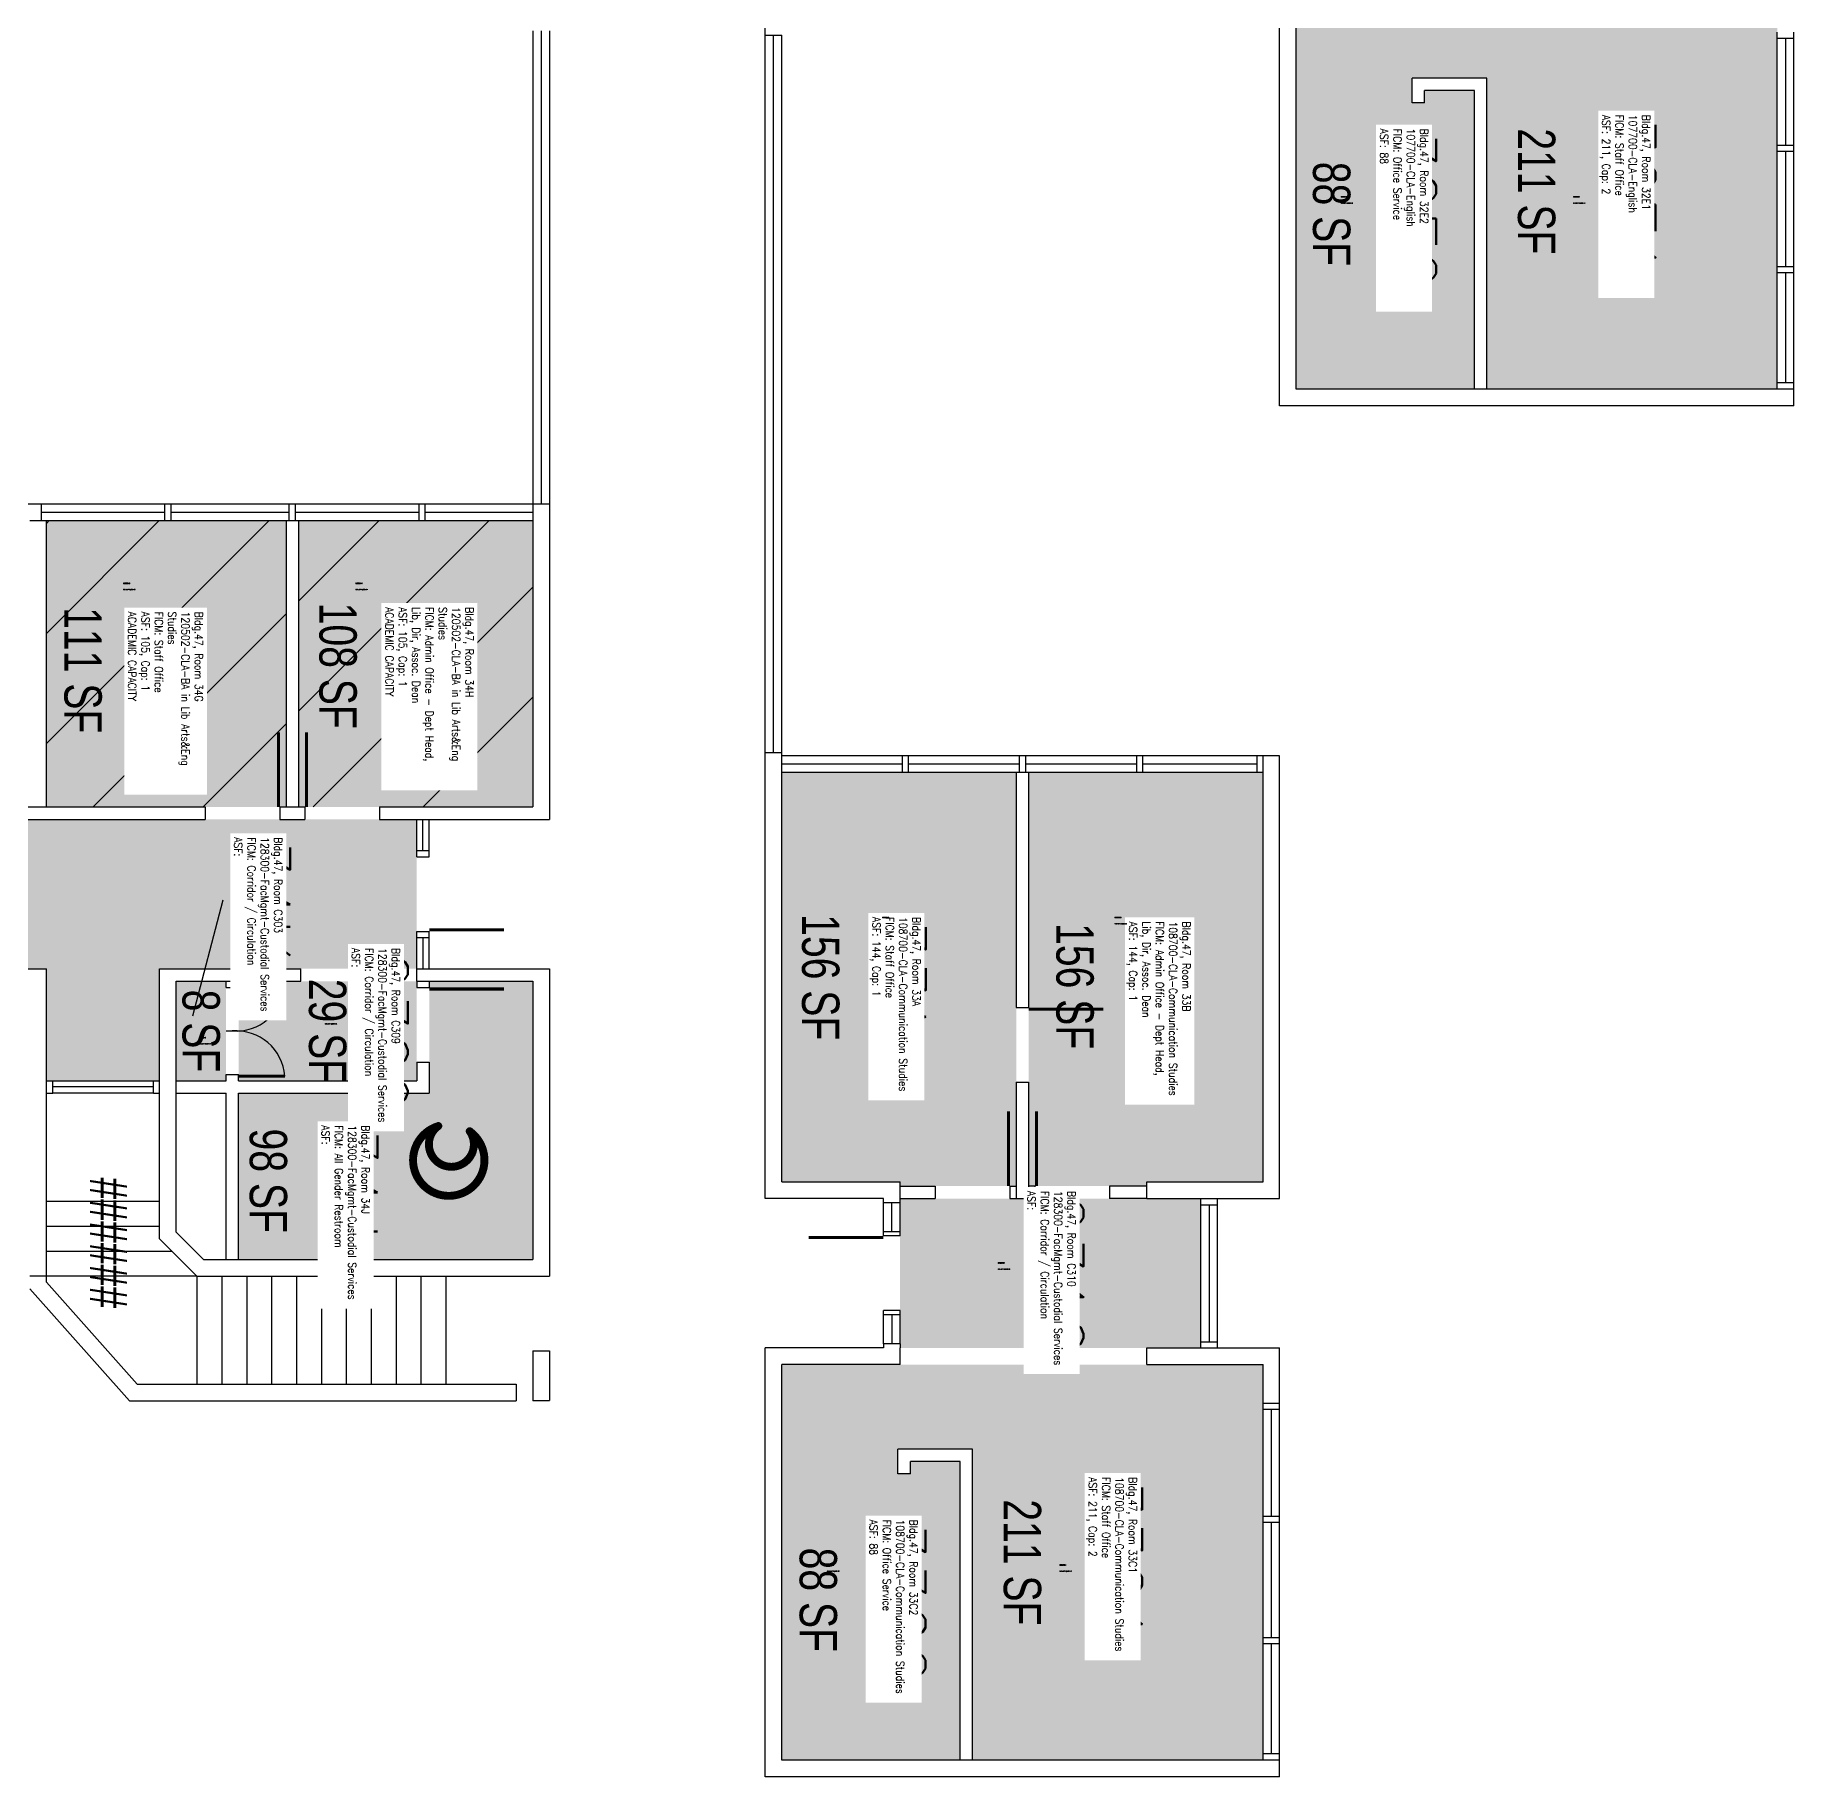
# Model space of a CAD drawing. Header units: inches. Extents: x 0 to 3310, y -908 to 1330.
# Drawn here: x 2396 to 3244, y -908 to -68 of the extents above; entities that cross this region are included whole.
import ezdxf
from ezdxf.enums import TextEntityAlignment as Align

# ---------------------------------------------------------------- set-up
doc = ezdxf.new("R2010")
doc.units = ezdxf.units.IN
doc.header["$LTSCALE"] = 0.25
doc.header["$MEASUREMENT"] = 0
doc.layers.get('0').update_dxf_attribs({"linetype": 'CONTINUOUS'})
for name, color, linetype in [('A-DOOR', 2, 'CONTINUOUS'), ('A-FLOR', 3, 'CONTINUOUS'), ('A-GLAZ', 1, 'CONTINUOUS'), ('A-GLAZ-SILL', 2, 'CONTINUOUS'), ('A-IDEN-CNUM', 7, 'CONTINUOUS'), ('A-IDEN-ICON', 4, 'CONTINUOUS'), ('A-IDEN-RNUM', 7, 'CONTINUOUS'), ('A-IDEN-SNUM', 4, 'CONTINUOUS'), ('A-IDEN-VNUM', 4, 'CONTINUOUS'), ('A-WALL', 5, 'CONTINUOUS'), ('AREA-TEXT', 3, 'CONTINUOUS'), ('Rooms-Capacity', 4, 'CONTINUOUS'), ('Rooms-Category-Color', 7, 'CONTINUOUS'), ('Rooms-College-Color', 7, 'CONTINUOUS'), ('Rooms-Department-Color', 7, 'CONTINUOUS'), ('Rooms-Division-Color', 7, 'CONTINUOUS'), ('Rooms-Information', 7, 'CONTINUOUS')]:
    doc.layers.add(name, color=color, linetype=linetype)
doc.styles.add('AREA', font='arial.ttf', dxfattribs={"width": 0.75, "height": 18})
doc.styles.add('ROOMSNUMBER', font='txt.shx', dxfattribs={"height": 0.03})
doc.styles.add('ROOMVNUMBER', font='simplex.shx', dxfattribs={"width": 0.85})

# ---------------------------------------------------------------- blocks, each defined once
blk = doc.blocks.new('CPBATH')
at = {"color": 0, "linetype": 'ByBlock', "const_width": 0.0127}
for points in [[(0.0571, 0.0168, 0.861492), (-0.0551, 0, 1)], [(0.0571, 0.0168, 0.729002), (-0.0084, -0.0042, 1)], [(-0.0551, 0, 0.726902), (0.0487, -0.0337, 1)], [(-0.0084, -0.0042, 0.609468), (0.0487, -0.0337, 1)]]:
    blk.add_lwpolyline(points, format="xyb", dxfattribs=at)
at = {"color": 0, "linetype": 'ByBlock', "const_width": 0.00637}
for points in [[(0.0544, 0.0152, 1), (0.0599, 0.0184, 1)], [(0.0459, -0.0353, 1), (0.0515, -0.0321, 1)]]:
    blk.add_lwpolyline(points, format="xyb", close=True, dxfattribs=at)

msp = doc.modelspace()

# ---------------------------------------------------------------- hatches: boundary and pattern name
at = {"layer": 'Rooms-Capacity'}
h = msp.add_hatch(dxfattribs=at)
h.set_pattern_fill('ANSI31', color=256, scale=300, style=0)
h.paths.add_polyline_path([(2516.98, -301.91), (2461.48, -301.91), (2458.48, -301.91), (2401.44, -301.91), (2401.44, -439.95), (2407.44, -439.95), (2516.98, -439.95)])
h = msp.add_hatch(dxfattribs=at)
h.set_pattern_fill('ANSI31', color=256, scale=300, style=0)
h.paths.add_polyline_path([(2635.9, -301.91), (2584.01, -301.91), (2581.01, -301.91), (2522.98, -301.91), (2522.98, -439.95), (2635.9, -439.95)])
at = {"layer": 'Rooms-Category-Color', "true_color": 0xfa9ba3}
for points in [[(3235.86, -47.84), (3060.85, -47.84), (3003.85, -47.84), (3003.85, -88.53), (3059.85, -88.53), (3095.85, -88.53), (3095.85, -238.53), (3235.86, -238.53), (3235.86, -235.53), (3235.86, -182.49), (3235.86, -179.65), (3235.86, -123.99), (3235.86, -120.99), (3235.86, -69.45), (3235.86, -66.45)], [(3089.85, -94.53), (3065.85, -94.53), (3065.85, -100.53), (3059.85, -100.53), (3059.85, -88.53), (3003.85, -88.53), (3003.85, -238.53), (3089.85, -238.53)], [(2516.98, -301.91), (2461.48, -301.91), (2458.48, -301.91), (2401.44, -301.91), (2401.44, -439.95), (2407.44, -439.95), (2516.98, -439.95)], [(2635.9, -301.91), (2584.01, -301.91), (2581.01, -301.91), (2522.98, -301.91), (2522.98, -439.95), (2635.9, -439.95)], [(2868.94, -423.41), (2816.91, -423.41), (2813.91, -423.41), (2755.93, -423.41), (2755.93, -620.71), (2812.93, -620.71), (2812.93, -622.75), (2868.94, -622.75), (2868.94, -536.71)], [(2987.94, -423.41), (2984.9, -423.41), (2929.9, -423.41), (2926.9, -423.41), (2874.94, -423.41), (2874.94, -536.71), (2874.94, -622.75), (2931.9, -622.75), (2931.9, -620.71), (2987.94, -620.71)], [(2987.94, -730.41), (2987.94, -727.41), (2987.94, -708.79), (2812.93, -708.79), (2755.93, -708.79), (2755.93, -749.49), (2811.93, -749.49), (2847.93, -749.49), (2847.93, -899.49), (2987.94, -899.49), (2987.94, -896.49), (2987.94, -843.45), (2987.94, -840.61), (2987.94, -784.95), (2987.94, -781.95)], [(2841.93, -755.49), (2817.93, -755.49), (2817.93, -761.49), (2811.93, -761.49), (2811.93, -749.49), (2755.93, -749.49), (2755.93, -899.49), (2841.93, -899.49)]]:
    msp.add_hatch(color=241, dxfattribs=at).paths.add_polyline_path(points)
at = {"layer": 'Rooms-Category-Color', "true_color": 0xadadad}
for points in [[(2579.93, -463.95), (2579.93, -445.95), (2407.44, -445.95), (2283.44, -445.95), (2271.44, -445.95), (2043.44, -445.95), (2031.44, -445.95), (1803.44, -445.95), (1791.44, -445.95), (1738.49, -445.95), (1738.49, -447.95), (1738.49, -461.94), (1738.49, -501.95), (1738.49, -515.94), (1738.49, -517.95), (1791.44, -517.95), (1803.44, -517.95), (2031.44, -517.95), (2043.44, -517.95), (2271.44, -517.95), (2283.44, -517.95), (2401.44, -517.95), (2401.44, -571.95), (2455.94, -571.95), (2455.94, -517.95), (2579.93, -517.95), (2579.93, -499.95)], [(2487.98, -523.95), (2463.98, -523.95), (2463.98, -571.95), (2487.98, -571.95)], [(2579.93, -523.95), (2493.98, -523.95), (2493.98, -571.95), (2579.93, -571.95)], [(2635.9, -523.95), (2585.93, -523.95), (2585.93, -577.95), (2493.98, -577.95), (2493.98, -658.1), (2635.9, -658.1)], [(2957.9, -631.75), (2957.9, -628.75), (2931.9, -628.75), (2874.94, -628.75), (2868.94, -628.75), (2812.93, -628.75), (2812.93, -630.75), (2812.93, -644.75), (2812.93, -646.75), (2812.93, -684.75), (2812.93, -698.75), (2812.93, -700.75), (2957.9, -700.75), (2957.9, -697.75)]]:
    msp.add_hatch(color=253, dxfattribs=at).paths.add_polyline_path(points)
at = {"layer": 'Rooms-College-Color', "true_color": 0xb2d6e9}
for points in [[(3235.86, -47.84), (3060.85, -47.84), (3003.85, -47.84), (3003.85, -88.53), (3059.85, -88.53), (3095.85, -88.53), (3095.85, -238.53), (3235.86, -238.53), (3235.86, -235.53), (3235.86, -182.49), (3235.86, -179.65), (3235.86, -123.99), (3235.86, -120.99), (3235.86, -69.45), (3235.86, -66.45)], [(3089.85, -94.53), (3065.85, -94.53), (3065.85, -100.53), (3059.85, -100.53), (3059.85, -88.53), (3003.85, -88.53), (3003.85, -238.53), (3089.85, -238.53)], [(2516.98, -301.91), (2461.48, -301.91), (2458.48, -301.91), (2401.44, -301.91), (2401.44, -439.95), (2407.44, -439.95), (2516.98, -439.95)], [(2635.9, -301.91), (2584.01, -301.91), (2581.01, -301.91), (2522.98, -301.91), (2522.98, -439.95), (2635.9, -439.95)], [(2868.94, -423.41), (2816.91, -423.41), (2813.91, -423.41), (2755.93, -423.41), (2755.93, -620.71), (2812.93, -620.71), (2812.93, -622.75), (2868.94, -622.75), (2868.94, -536.71)], [(2987.94, -423.41), (2984.9, -423.41), (2929.9, -423.41), (2926.9, -423.41), (2874.94, -423.41), (2874.94, -536.71), (2874.94, -622.75), (2931.9, -622.75), (2931.9, -620.71), (2987.94, -620.71)], [(2987.94, -730.41), (2987.94, -727.41), (2987.94, -708.79), (2812.93, -708.79), (2755.93, -708.79), (2755.93, -749.49), (2811.93, -749.49), (2847.93, -749.49), (2847.93, -899.49), (2987.94, -899.49), (2987.94, -896.49), (2987.94, -843.45), (2987.94, -840.61), (2987.94, -784.95), (2987.94, -781.95)], [(2841.93, -755.49), (2817.93, -755.49), (2817.93, -761.49), (2811.93, -761.49), (2811.93, -749.49), (2755.93, -749.49), (2755.93, -899.49), (2841.93, -899.49)]]:
    msp.add_hatch(color=254, dxfattribs=at).paths.add_polyline_path(points)
at = {"layer": 'Rooms-College-Color', "true_color": 0xadadad}
for points in [[(2579.93, -463.95), (2579.93, -445.95), (2407.44, -445.95), (2283.44, -445.95), (2271.44, -445.95), (2043.44, -445.95), (2031.44, -445.95), (1803.44, -445.95), (1791.44, -445.95), (1738.49, -445.95), (1738.49, -447.95), (1738.49, -461.94), (1738.49, -501.95), (1738.49, -515.94), (1738.49, -517.95), (1791.44, -517.95), (1803.44, -517.95), (2031.44, -517.95), (2043.44, -517.95), (2271.44, -517.95), (2283.44, -517.95), (2401.44, -517.95), (2401.44, -571.95), (2455.94, -571.95), (2455.94, -517.95), (2579.93, -517.95), (2579.93, -499.95)], [(2487.98, -523.95), (2463.98, -523.95), (2463.98, -571.95), (2487.98, -571.95)], [(2579.93, -523.95), (2493.98, -523.95), (2493.98, -571.95), (2579.93, -571.95)], [(2635.9, -523.95), (2585.93, -523.95), (2585.93, -577.95), (2493.98, -577.95), (2493.98, -658.1), (2635.9, -658.1)], [(2957.9, -631.75), (2957.9, -628.75), (2931.9, -628.75), (2874.94, -628.75), (2868.94, -628.75), (2812.93, -628.75), (2812.93, -630.75), (2812.93, -644.75), (2812.93, -646.75), (2812.93, -684.75), (2812.93, -698.75), (2812.93, -700.75), (2957.9, -700.75), (2957.9, -697.75)]]:
    msp.add_hatch(color=253, dxfattribs=at).paths.add_polyline_path(points)
at = {"layer": 'Rooms-Department-Color', "true_color": 0xb2d6e9}
for points in [[(3235.86, -47.84), (3060.85, -47.84), (3003.85, -47.84), (3003.85, -88.53), (3059.85, -88.53), (3095.85, -88.53), (3095.85, -238.53), (3235.86, -238.53), (3235.86, -235.53), (3235.86, -182.49), (3235.86, -179.65), (3235.86, -123.99), (3235.86, -120.99), (3235.86, -69.45), (3235.86, -66.45)], [(3089.85, -94.53), (3065.85, -94.53), (3065.85, -100.53), (3059.85, -100.53), (3059.85, -88.53), (3003.85, -88.53), (3003.85, -238.53), (3089.85, -238.53)], [(2516.98, -301.91), (2461.48, -301.91), (2458.48, -301.91), (2401.44, -301.91), (2401.44, -439.95), (2407.44, -439.95), (2516.98, -439.95)], [(2635.9, -301.91), (2584.01, -301.91), (2581.01, -301.91), (2522.98, -301.91), (2522.98, -439.95), (2635.9, -439.95)], [(2868.94, -423.41), (2816.91, -423.41), (2813.91, -423.41), (2755.93, -423.41), (2755.93, -620.71), (2812.93, -620.71), (2812.93, -622.75), (2868.94, -622.75), (2868.94, -536.71)], [(2987.94, -423.41), (2984.9, -423.41), (2929.9, -423.41), (2926.9, -423.41), (2874.94, -423.41), (2874.94, -536.71), (2874.94, -622.75), (2931.9, -622.75), (2931.9, -620.71), (2987.94, -620.71)], [(2987.94, -730.41), (2987.94, -727.41), (2987.94, -708.79), (2812.93, -708.79), (2755.93, -708.79), (2755.93, -749.49), (2811.93, -749.49), (2847.93, -749.49), (2847.93, -899.49), (2987.94, -899.49), (2987.94, -896.49), (2987.94, -843.45), (2987.94, -840.61), (2987.94, -784.95), (2987.94, -781.95)], [(2841.93, -755.49), (2817.93, -755.49), (2817.93, -761.49), (2811.93, -761.49), (2811.93, -749.49), (2755.93, -749.49), (2755.93, -899.49), (2841.93, -899.49)]]:
    msp.add_hatch(color=254, dxfattribs=at).paths.add_polyline_path(points)
at = {"layer": 'Rooms-Department-Color', "true_color": 0xacacac}
for points in [[(2579.93, -463.95), (2579.93, -445.95), (2407.44, -445.95), (2283.44, -445.95), (2271.44, -445.95), (2043.44, -445.95), (2031.44, -445.95), (1803.44, -445.95), (1791.44, -445.95), (1738.49, -445.95), (1738.49, -447.95), (1738.49, -461.94), (1738.49, -501.95), (1738.49, -515.94), (1738.49, -517.95), (1791.44, -517.95), (1803.44, -517.95), (2031.44, -517.95), (2043.44, -517.95), (2271.44, -517.95), (2283.44, -517.95), (2401.44, -517.95), (2401.44, -571.95), (2455.94, -571.95), (2455.94, -517.95), (2579.93, -517.95), (2579.93, -499.95)], [(2487.98, -523.95), (2463.98, -523.95), (2463.98, -571.95), (2487.98, -571.95)], [(2579.93, -523.95), (2493.98, -523.95), (2493.98, -571.95), (2579.93, -571.95)], [(2635.9, -523.95), (2585.93, -523.95), (2585.93, -577.95), (2493.98, -577.95), (2493.98, -658.1), (2635.9, -658.1)], [(2957.9, -631.75), (2957.9, -628.75), (2931.9, -628.75), (2874.94, -628.75), (2868.94, -628.75), (2812.93, -628.75), (2812.93, -630.75), (2812.93, -644.75), (2812.93, -646.75), (2812.93, -684.75), (2812.93, -698.75), (2812.93, -700.75), (2957.9, -700.75), (2957.9, -697.75)]]:
    msp.add_hatch(color=253, dxfattribs=at).paths.add_polyline_path(points)
at = {"layer": 'Rooms-Division-Color', "true_color": 0xb2d6e9}
for points in [[(3235.86, -47.84), (3060.85, -47.84), (3003.85, -47.84), (3003.85, -88.53), (3059.85, -88.53), (3095.85, -88.53), (3095.85, -238.53), (3235.86, -238.53), (3235.86, -235.53), (3235.86, -182.49), (3235.86, -179.65), (3235.86, -123.99), (3235.86, -120.99), (3235.86, -69.45), (3235.86, -66.45)], [(3089.85, -94.53), (3065.85, -94.53), (3065.85, -100.53), (3059.85, -100.53), (3059.85, -88.53), (3003.85, -88.53), (3003.85, -238.53), (3089.85, -238.53)], [(2516.98, -301.91), (2461.48, -301.91), (2458.48, -301.91), (2401.44, -301.91), (2401.44, -439.95), (2407.44, -439.95), (2516.98, -439.95)], [(2635.9, -301.91), (2584.01, -301.91), (2581.01, -301.91), (2522.98, -301.91), (2522.98, -439.95), (2635.9, -439.95)], [(2868.94, -423.41), (2816.91, -423.41), (2813.91, -423.41), (2755.93, -423.41), (2755.93, -620.71), (2812.93, -620.71), (2812.93, -622.75), (2868.94, -622.75), (2868.94, -536.71)], [(2987.94, -423.41), (2984.9, -423.41), (2929.9, -423.41), (2926.9, -423.41), (2874.94, -423.41), (2874.94, -536.71), (2874.94, -622.75), (2931.9, -622.75), (2931.9, -620.71), (2987.94, -620.71)], [(2987.94, -730.41), (2987.94, -727.41), (2987.94, -708.79), (2812.93, -708.79), (2755.93, -708.79), (2755.93, -749.49), (2811.93, -749.49), (2847.93, -749.49), (2847.93, -899.49), (2987.94, -899.49), (2987.94, -896.49), (2987.94, -843.45), (2987.94, -840.61), (2987.94, -784.95), (2987.94, -781.95)], [(2841.93, -755.49), (2817.93, -755.49), (2817.93, -761.49), (2811.93, -761.49), (2811.93, -749.49), (2755.93, -749.49), (2755.93, -899.49), (2841.93, -899.49)]]:
    msp.add_hatch(color=254, dxfattribs=at).paths.add_polyline_path(points)
at = {"layer": 'Rooms-Division-Color', "true_color": 0xadadad}
for points in [[(2579.93, -463.95), (2579.93, -445.95), (2407.44, -445.95), (2283.44, -445.95), (2271.44, -445.95), (2043.44, -445.95), (2031.44, -445.95), (1803.44, -445.95), (1791.44, -445.95), (1738.49, -445.95), (1738.49, -447.95), (1738.49, -461.94), (1738.49, -501.95), (1738.49, -515.94), (1738.49, -517.95), (1791.44, -517.95), (1803.44, -517.95), (2031.44, -517.95), (2043.44, -517.95), (2271.44, -517.95), (2283.44, -517.95), (2401.44, -517.95), (2401.44, -571.95), (2455.94, -571.95), (2455.94, -517.95), (2579.93, -517.95), (2579.93, -499.95)], [(2487.98, -523.95), (2463.98, -523.95), (2463.98, -571.95), (2487.98, -571.95)], [(2579.93, -523.95), (2493.98, -523.95), (2493.98, -571.95), (2579.93, -571.95)], [(2635.9, -523.95), (2585.93, -523.95), (2585.93, -577.95), (2493.98, -577.95), (2493.98, -658.1), (2635.9, -658.1)], [(2957.9, -631.75), (2957.9, -628.75), (2931.9, -628.75), (2874.94, -628.75), (2868.94, -628.75), (2812.93, -628.75), (2812.93, -630.75), (2812.93, -644.75), (2812.93, -646.75), (2812.93, -684.75), (2812.93, -698.75), (2812.93, -700.75), (2957.9, -700.75), (2957.9, -697.75)]]:
    msp.add_hatch(color=253, dxfattribs=at).paths.add_polyline_path(points)

# ---------------------------------------------------------------- linework, layer by layer
at = {"layer": 'A-DOOR', "elevation": 0}
for points in [[(2513.23, -439.95, 1.5, 1.5, 0), (2513.23, -403.95, 0, 0, 0), (2513.98, -403.95, 0, 0, 0.414214), (2477.98, -439.95, 0, 0, 0.414214)], [(2526.73, -439.95, 1.5, 1.5, 0), (2526.73, -403.95, 0, 0, 0), (2525.98, -403.95, 0, 0, -0.414214), (2561.98, -439.95, 0, 0, -0.414214)], [(2585.93, -499.2, 1.5, 1.5, 0), (2621.93, -499.2, 0, 0, 0), (2621.93, -499.95, 0, 0, 0.414214), (2585.93, -463.95, 0, 0, 0.414214)], [(2585.93, -527.7, 1.5, 1.5, 0), (2621.93, -527.7, 0, 0, 0), (2621.93, -526.95, 0, 0, -0.414214), (2585.93, -562.95, 0, 0, -0.414214)]]:
    msp.add_lwpolyline(points, format="xyseb", dxfattribs=at)
at = {"layer": 'A-DOOR', "const_width": 1.45, "elevation": 0}
for points in [[(2493.98, -526.17), (2516.39, -526.17)], [(2493.98, -569.73), (2516.39, -569.73)]]:
    msp.add_lwpolyline(points, dxfattribs=at)
at = {"layer": 'A-DOOR'}
for points in [[(2874.98, -537.46, 1.5, 1.5, 0), (2910.98, -537.46, 0, 0, 0), (2910.98, -536.71, 0, 0, -0.414214), (2874.98, -572.71, 0, 0, -0.414214)], [(2865.19, -622.75, 1.5, 1.5, 0), (2865.19, -586.75, 0, 0, 0), (2865.94, -586.75, 0, 0, 0.414214), (2829.94, -622.75, 0, 0, 0.414214)], [(2878.69, -622.75, 1.5, 1.5, 0), (2878.69, -586.75, 0, 0, 0), (2877.94, -586.75, 0, 0, -0.414214), (2913.94, -622.75, 0, 0, -0.414214)], [(2804.89, -647.5, 1.5, 1.5, 0), (2768.89, -647.5, 0, 0, 0), (2768.89, -646.75, 0, 0, 0.414214), (2804.89, -682.75, 0, 0, 0.414214)]]:
    msp.add_lwpolyline(points, format="xyseb", dxfattribs=at)
for centre, start, end in [((2492.79, -524.35, 0), 265.60129, 355.60129), ((2492.79, -571.54, 0), 4.39871, 94.39871)]:
    msp.add_arc(centre, 23.66, start, end, dxfattribs=at)
at = {"layer": 'A-FLOR'}
for p, q in [((2401.44, -630.05, 0), (2455.94, -630.05, 0)), ((2401.44, -642.05, 0), (2455.94, -642.05, 0)), ((2401.44, -654.05, 0), (2461.85, -654.05, 0)), ((2401.44, -666.05, 0), (2473.85, -666.05, 0)), ((2473.94, -666.14, 0), (2473.94, -718.29)), ((2485.94, -666.14, 0), (2485.94, -718.29)), ((2497.94, -666.14, 0), (2497.94, -718.29)), ((2509.94, -666.14, 0), (2509.94, -718.29)), ((2521.94, -666.14, 0), (2521.94, -718.17)), ((2533.94, -666.14, 0), (2533.94, -718.17)), ((2545.94, -666.14, 0), (2545.94, -718.17)), ((2557.94, -666.14, 0), (2557.94, -718.17)), ((2569.94, -666.14, 0), (2569.94, -718.17)), ((2581.94, -666.14, 0), (2581.94, -718.17)), ((2593.94, -666.14, 0), (2593.94, -718.17))]:
    msp.add_line(p, q, dxfattribs=at)
at = {"layer": 'A-GLAZ'}
for p, q in [((2639.92, -65.84), (2639.92, -293.68, 0)), ((2751.93, -413.87), (2751.93, -67.88)), ((3239.85, -69.45), (3239.85, -120.99)), ((3239.85, -123.99), (3239.85, -179.49)), ((3239.85, -182.49), (3239.85, -235.53)), ((2398.95, -297.89, 0), (2458.48, -297.89, 0)), ((2461.48, -297.89, 0), (2518.48, -297.89, 0)), ((2521.48, -297.89, 0), (2581.01, -297.89, 0)), ((2584.01, -297.89, 0), (2635.9, -297.89, 0)), ((2813.91, -419.39), (2755.93, -419.39)), ((2870.4, -419.39), (2816.91, -419.39)), ((2926.9, -419.39), (2873.4, -419.39)), ((2984.9, -419.39), (2929.9, -419.39)), ((2582.93, -460.95, 0), (2582.93, -445.95, 0)), ((2582.93, -502.95, 0), (2582.93, -517.95, 0)), ((2452.94, -574.95), (2404.44, -574.95, 0)), ((2808.91, -644.75), (2808.91, -630.75)), ((2961.92, -631.75), (2961.92, -697.75)), ((2808.91, -684.75), (2808.91, -698.75)), ((2991.93, -730.41), (2991.93, -781.95)), ((2991.93, -784.95), (2991.93, -840.45)), ((2991.93, -843.45), (2991.93, -896.49))]:
    msp.add_line(p, q, dxfattribs=at)
at = {"layer": 'A-GLAZ-SILL'}
for p, q in [((2635.9, -65.84), (2635.9, -293.68, 0)), ((2643.94, -65.84), (2643.94, -293.68, 0)), ((2747.94, -413.87), (2747.94, -67.88)), ((2755.93, -413.87), (2755.93, -67.88)), ((3235.86, -120.99), (3235.86, -69.45)), ((3243.85, -120.99), (3243.85, -69.45)), ((3235.86, -179.49), (3235.86, -123.99)), ((3243.85, -179.49), (3243.85, -123.99)), ((3235.86, -235.53), (3235.86, -182.49)), ((3243.85, -235.53), (3243.85, -182.49)), ((2338.94, -293.87, 0), (2395.95, -293.87, 0)), ((2398.95, -293.87, 0), (2458.44, -293.87, 0)), ((2461.48, -293.87, 0), (2518.48, -293.87, 0)), ((2521.48, -293.87, 0), (2580.98, -293.87, 0)), ((2584.01, -293.87, 0), (2635.9, -293.87, 0)), ((2401.44, -301.91, 0), (2458.48, -301.91, 0)), ((2461.48, -301.91, 0), (2516.98, -301.91, 0)), ((2522.98, -301.91, 0), (2581.01, -301.91, 0)), ((2584.01, -301.91, 0), (2635.9, -301.91, 0)), ((2813.91, -415.37), (2755.93, -415.37)), ((2870.4, -415.37), (2816.91, -415.37)), ((2926.9, -415.37), (2873.4, -415.37)), ((2984.9, -415.37), (2929.9, -415.37)), ((2813.91, -423.41), (2755.93, -423.41)), ((2868.9, -423.41), (2816.91, -423.41)), ((2926.9, -423.41), (2874.9, -423.41)), ((2984.9, -423.41), (2929.9, -423.41)), ((2579.93, -460.95, 0), (2579.93, -445.95, 0)), ((2585.93, -460.95, 0), (2585.93, -445.95, 0)), ((2579.93, -517.95, 0), (2579.93, -502.95, 0)), ((2585.93, -517.95, 0), (2585.93, -502.95, 0)), ((2404.44, -571.95, 0), (2452.94, -571.95)), ((2452.94, -577.95), (2404.44, -577.95, 0)), ((2804.89, -644.75), (2804.89, -630.75)), ((2812.93, -644.75), (2812.93, -630.75)), ((2957.9, -697.75), (2957.9, -631.75)), ((2965.94, -697.75), (2965.94, -631.75)), ((2804.89, -698.75), (2804.89, -684.75)), ((2812.93, -698.75), (2812.93, -684.75)), ((2987.94, -781.95), (2987.94, -730.41)), ((2995.93, -781.95), (2995.93, -730.41)), ((2987.94, -840.45), (2987.94, -784.95)), ((2995.93, -840.45), (2995.93, -784.95)), ((2987.94, -896.49), (2987.94, -843.45)), ((2995.93, -896.49), (2995.93, -843.45))]:
    msp.add_line(p, q, dxfattribs=at)
at = {"layer": 'A-IDEN-VNUM'}
msp.add_line((2486.49, -484.97), (2471.83, -540.81), dxfattribs=at)
at = {"layer": 'A-WALL'}
for p, q in [((2747.94, -67.88), (2747.94, -39.8)), ((2995.86, -246.57), (2995.86, -39.8)), ((3003.85, -238.53), (3003.85, -47.84)), ((3235.86, -69.45), (3235.86, -66.45)), ((3243.85, -69.45), (3243.85, -66.45)), ((2747.94, -67.88), (2755.93, -67.88)), ((3243.85, -69.45), (3235.86, -69.45)), ((3059.85, -100.53), (3059.85, -88.53)), ((3095.85, -88.53), (3059.85, -88.53)), ((3095.85, -238.53), (3095.85, -88.53)), ((3065.85, -100.53), (3059.85, -100.53)), ((3089.85, -94.53), (3065.85, -94.53)), ((3065.85, -100.53), (3065.85, -94.53)), ((3089.85, -238.53), (3089.85, -94.53)), ((3243.85, -120.99), (3235.86, -120.99)), ((3235.86, -123.99), (3235.86, -120.99)), ((3243.85, -123.99), (3235.86, -123.99)), ((3243.85, -123.99), (3243.85, -120.99)), ((3243.85, -179.49), (3235.86, -179.49)), ((3235.86, -182.49), (3235.86, -179.65)), ((3243.85, -182.49), (3235.86, -182.49)), ((3243.85, -182.49), (3243.85, -179.49)), ((3243.85, -235.53), (3235.86, -235.53)), ((3235.86, -238.53), (3235.86, -235.53)), ((3243.85, -238.53), (3243.85, -235.53)), ((3243.85, -238.53), (3003.85, -238.53)), ((3243.85, -246.57), (3243.85, -238.53)), ((3243.85, -246.57), (2995.86, -246.57)), ((3235.86, -246.57), (3235.86, -246.42)), ((2395.95, -293.87, 0), (2398.95, -293.87, 0)), ((2398.95, -301.91, 0), (2398.95, -293.84, 0)), ((2458.48, -301.91, 0), (2458.48, -293.84, 0)), ((2458.48, -293.87, 0), (2461.48, -293.87, 0)), ((2461.48, -301.91, 0), (2461.48, -293.84, 0)), ((2518.48, -301.91, 0), (2518.48, -293.84, 0)), ((2518.48, -293.87, 0), (2521.48, -293.87, 0)), ((2521.48, -301.91, 0), (2521.48, -293.84, 0)), ((2581.01, -301.91, 0), (2581.01, -293.84, 0)), ((2581.01, -293.87, 0), (2584.01, -293.87, 0)), ((2584.01, -301.91, 0), (2584.01, -293.84, 0)), ((2635.9, -293.87), (2635.9, -439.95)), ((2635.9, -293.87), (2643.94, -293.87)), ((2643.94, -293.87), (2643.94, -445.95)), ((2393.45, -301.91, 0), (2401.44, -301.91, 0)), ((2401.44, -439.95, 0), (2401.44, -301.91, 0)), ((2458.48, -301.91, 0), (2461.48, -301.91, 0)), ((2516.98, -301.91, 0), (2522.98, -301.91, 0)), ((2516.98, -301.91, 0), (2516.98, -439.95, 0)), ((2522.98, -301.91, 0), (2522.98, -439.95, 0)), ((2581.01, -301.91, 0), (2584.01, -301.91, 0)), ((2747.94, -628.75), (2747.94, -413.87)), ((2755.93, -413.87), (2747.94, -413.87)), ((2755.93, -620.71), (2755.93, -413.87)), ((2816.91, -415.37), (2813.91, -415.37)), ((2813.91, -415.37), (2813.91, -423.41)), ((2816.91, -415.37), (2816.91, -423.41)), ((2873.44, -415.37), (2870.44, -415.37)), ((2870.44, -415.37), (2870.44, -423.41)), ((2873.44, -415.37), (2873.44, -423.41)), ((2929.9, -415.37), (2926.9, -415.37)), ((2926.9, -415.37), (2926.9, -423.41)), ((2929.9, -415.37), (2929.9, -423.41)), ((2987.9, -415.37), (2984.9, -415.37)), ((2984.9, -415.37), (2984.9, -423.41)), ((2987.94, -620.71), (2987.94, -415.37)), ((2995.94, -415.37), (2987.94, -415.37)), ((2995.94, -628.75), (2995.94, -415.37)), ((2816.91, -423.41), (2813.91, -423.41)), ((2868.94, -423.41), (2868.94, -536.71)), ((2874.94, -423.41), (2868.94, -423.41)), ((2874.94, -423.41), (2874.94, -536.71)), ((2929.9, -423.41), (2926.9, -423.41)), ((2987.9, -423.41), (2984.9, -423.41)), ((2319.44, -439.95, 0), (2407.44, -439.95, 0)), ((2407.44, -439.95, 0), (2477.98, -439.95, 0)), ((2477.98, -439.95, 0), (2477.98, -445.95, 0)), ((2513.98, -439.95, 0), (2513.98, -445.95, 0)), ((2513.98, -439.95, 0), (2525.98, -439.95, 0)), ((2525.98, -439.95, 0), (2525.98, -445.95, 0)), ((2561.98, -439.95, 0), (2561.98, -445.95, 0)), ((2561.98, -439.95, 0), (2635.9, -439.95, 0)), ((2319.44, -445.95, 0), (2407.44, -445.95, 0)), ((2407.44, -445.95, 0), (2477.98, -445.95, 0)), ((2513.98, -445.95, 0), (2525.98, -445.95, 0)), ((2561.98, -445.95, 0), (2643.94, -445.95, 0)), ((2579.93, -460.95, 0), (2585.93, -460.95, 0)), ((2579.93, -463.95, 0), (2579.93, -460.95, 0)), ((2579.93, -463.95, 0), (2585.93, -463.95, 0)), ((2585.93, -463.95, 0), (2585.93, -460.95, 0)), ((2579.93, -502.95, 0), (2579.93, -499.95, 0)), ((2579.93, -499.95, 0), (2585.93, -499.95, 0)), ((2585.93, -502.95, 0), (2585.93, -499.95, 0)), ((2579.93, -502.95, 0), (2585.93, -502.95, 0)), ((2319.44, -517.95, 0), (2401.44, -517.95, 0)), ((2401.44, -669.1, 0), (2401.44, -517.95, 0)), ((2455.94, -648.14), (2455.94, -517.95, 0)), ((2455.94, -517.95, 0), (2523.98, -517.95, 0)), ((2463.98, -644.98), (2463.98, -523.95, 0)), ((2463.98, -523.95, 0), (2523.98, -523.95, 0)), ((2487.98, -526.95, 0), (2487.98, -523.95, 0)), ((2493.98, -526.95, 0), (2493.98, -523.95, 0)), ((2523.98, -523.95, 0), (2523.98, -517.95, 0)), ((2579.93, -523.95, 0), (2579.93, -517.95, 0)), ((2579.93, -517.95, 0), (2643.94, -517.95, 0)), ((2579.93, -523.95, 0), (2579.93, -526.95, 0)), ((2579.93, -523.95, 0), (2635.9, -523.95, 0)), ((2585.93, -523.95, 0), (2585.93, -526.95, 0)), ((2635.9, -523.95), (2635.9, -658.1)), ((2643.94, -517.95), (2643.94, -666.14)), ((2487.98, -526.95, 0), (2493.98, -526.95, 0)), ((2579.93, -526.95, 0), (2585.93, -526.95, 0)), ((2868.9, -536.71), (2874.94, -536.71)), ((2487.98, -547.95, 0), (2493.98, -547.95, 0)), ((2579.93, -562.95, 0), (2585.93, -562.95, 0)), ((2579.93, -562.95, 0), (2579.93, -571.95, 0)), ((2585.93, -562.95, 0), (2585.93, -577.95, 0)), ((2401.44, -571.95, 0), (2404.44, -571.95, 0)), ((2404.44, -577.95, 0), (2404.44, -571.95, 0)), ((2452.94, -571.95, 0), (2455.94, -571.95, 0)), ((2452.94, -577.95), (2452.94, -571.95)), ((2463.98, -571.95, 0), (2487.98, -571.95, 0)), ((2487.98, -568.95, 0), (2493.98, -568.95, 0)), ((2487.98, -571.95, 0), (2487.98, -568.95, 0)), ((2493.98, -571.95, 0), (2493.98, -568.95, 0)), ((2493.98, -571.95, 0), (2579.93, -571.95, 0)), ((2868.9, -572.71), (2874.94, -572.71)), ((2868.94, -572.71), (2868.94, -628.75)), ((2874.94, -572.71), (2874.94, -628.75)), ((2401.44, -577.95, 0), (2404.44, -577.95, 0)), ((2452.94, -577.95, 0), (2455.94, -577.95, 0)), ((2463.98, -577.95, 0), (2487.98, -577.95, 0)), ((2487.98, -658.1, 0), (2487.98, -577.95, 0)), ((2493.98, -658.1, 0), (2493.98, -577.95, 0)), ((2493.98, -577.95, 0), (2585.93, -577.95, 0)), ((2755.93, -620.71), (2812.93, -620.71)), ((2812.93, -630.75), (2812.93, -620.71)), ((2812.93, -622.75), (2829.94, -622.75)), ((2829.94, -622.75), (2829.94, -628.75)), ((2865.94, -622.75), (2865.94, -628.75)), ((2865.94, -622.75), (2868.94, -622.75)), ((2877.94, -622.75), (2874.94, -622.75)), ((2877.94, -622.75), (2877.94, -628.75)), ((2931.9, -622.75), (2913.94, -622.75)), ((2913.94, -622.75), (2913.94, -628.75)), ((2931.9, -620.71), (2987.94, -620.71)), ((2931.9, -628.75), (2931.9, -620.71)), ((2804.89, -628.75), (2747.94, -628.75)), ((2804.89, -630.75), (2804.89, -628.75)), ((2812.93, -630.75), (2804.89, -630.75)), ((2812.93, -628.75), (2829.94, -628.75)), ((2865.94, -628.75), (2868.94, -628.75)), ((2868.94, -628.75), (2874.94, -628.75)), ((2877.94, -628.75), (2874.94, -628.75)), ((2931.9, -628.75), (2913.94, -628.75)), ((2931.9, -628.75), (2995.94, -628.75)), ((2957.9, -631.75), (2957.9, -628.75)), ((2957.9, -631.75), (2965.94, -631.75)), ((2965.94, -631.75), (2965.94, -628.75)), ((2473.94, -666.14, 0), (2455.94, -648.14)), ((2477.1, -658.1), (2463.98, -644.98)), ((2804.89, -646.75), (2804.89, -644.75)), ((2812.93, -644.75), (2804.89, -644.75)), ((2812.93, -646.75), (2804.89, -646.75)), ((2812.93, -646.75), (2812.93, -644.75)), ((2477.1, -658.1), (2635.9, -658.1)), ((2393.45, -666.06, 0), (2401.44, -666.06, 0)), ((2401.44, -666.06, 0), (2401.44, -666.03, 0)), ((2445.05, -718.17, 0), (2401.44, -669.1, 0)), ((2473.94, -666.14), (2643.94, -666.14)), ((2441.44, -726.21, 0), (2393.45, -672.21, 0)), ((2804.89, -684.75), (2804.89, -682.75)), ((2812.93, -682.75), (2804.89, -682.75)), ((2812.93, -684.75), (2804.89, -684.75)), ((2812.93, -684.75), (2812.93, -682.75)), ((2635.9, -702.14), (2635.9, -726.21)), ((2635.9, -702.14), (2643.94, -702.14)), ((2643.94, -702.14), (2643.94, -726.14)), ((2804.89, -700.75), (2747.94, -700.75)), ((2747.94, -907.53), (2747.94, -700.75)), ((2812.93, -698.75), (2804.89, -698.75)), ((2804.89, -698.75), (2804.89, -700.75)), ((2812.93, -698.75), (2812.93, -700.75)), ((2812.93, -708.79), (2812.93, -700.75)), ((2931.94, -700.75), (2995.93, -700.75)), ((2931.94, -708.79), (2931.94, -700.75)), ((2957.9, -697.75), (2965.94, -697.75)), ((2957.9, -700.75), (2957.9, -697.75)), ((2965.94, -700.75), (2965.94, -697.75)), ((2995.93, -727.41), (2995.93, -700.75)), ((2812.93, -708.79), (2755.93, -708.79)), ((2755.93, -899.49), (2755.93, -708.79)), ((2931.94, -708.79), (2987.94, -708.79)), ((2987.94, -727.41), (2987.94, -708.79)), ((2445.05, -718.17, 0), (2627.86, -718.17, 0)), ((2627.86, -718.17), (2627.86, -726.21)), ((2441.44, -726.21, 0), (2627.86, -726.21, 0)), ((2635.9, -726.14), (2643.94, -726.14)), ((2987.94, -727.41), (2995.93, -727.41)), ((2987.94, -730.41), (2987.94, -727.41)), ((2995.93, -730.41), (2995.93, -727.41)), ((2995.93, -730.41), (2987.94, -730.41)), ((2811.93, -761.49), (2811.93, -749.49)), ((2847.93, -749.49), (2811.93, -749.49)), ((2847.93, -899.49), (2847.93, -749.49)), ((2817.93, -761.49), (2811.93, -761.49)), ((2841.93, -755.49), (2817.93, -755.49)), ((2817.93, -761.49), (2817.93, -755.49)), ((2841.93, -899.49), (2841.93, -755.49)), ((2995.93, -781.95), (2987.94, -781.95)), ((2987.94, -784.95), (2987.94, -781.95)), ((2995.93, -784.95), (2987.94, -784.95)), ((2995.93, -784.95), (2995.93, -781.95)), ((2995.93, -840.45), (2987.94, -840.45)), ((2987.94, -843.45), (2987.94, -840.61)), ((2995.93, -843.45), (2987.94, -843.45)), ((2995.93, -843.45), (2995.93, -840.45)), ((2995.93, -896.49), (2987.94, -896.49)), ((2987.94, -899.49), (2987.94, -896.49)), ((2995.93, -899.49), (2995.93, -896.49)), ((2995.93, -899.49), (2755.93, -899.49)), ((2995.93, -907.53), (2995.93, -899.49)), ((2995.93, -907.53), (2747.94, -907.53)), ((2987.94, -907.53), (2987.94, -907.37))]:
    msp.add_line(p, q, dxfattribs=at)

# ---------------------------------------------------------------- block references
at = {"layer": 'A-IDEN-ICON', "xscale": 300, "yscale": 300, "zscale": 300, "rotation": 90}
msp.add_blockref('CPBATH', (2595.35, -610.92), dxfattribs=at)

# ---------------------------------------------------------------- texts
at = {"layer": 'A-IDEN-CNUM', "style": 'ROOMSNUMBER'}
for s, p in [('CAD #047-0_0032-2E', (3025.54, -149.04)), ('CAD #047-0_0032-1E', (3137.55, -149.04)), ('CAD #047-0_0034-0G', (2438.51, -335.34)), ('CAD #047-0_0034-0H', (2550.52, -335.34)), ('CAD #047-0_0033-0A', (2804.48, -496.42)), ('CAD #047-0_0033-0B', (2916.49, -496.42)), ('CAD #047-0_C309-00', (2535.64, -544.73)), ('CAD #047-0_0034-0K', (2475.04, -554.34)), ('CAD #047-0_0034-0J', (2543.2, -625.12)), ('CAD #047-0_C310-00', (2860.19, -662.98)), ('CAD #047-0_0033-2C', (2777.89, -808.6)), ('CAD #047-0_0033-1C', (2889.9, -808.6))]:
    msp.add_text(s, height=0.36, dxfattribs=at).set_placement(p)
at = {"layer": 'A-IDEN-RNUM', "style": 'ROOMSNUMBER'}
for s, p in [('0032-E2', (3025.54, -146.04)), ('0032-E1', (3137.55, -146.04)), ('0034-G0', (2438.51, -332.34)), ('0034-H0', (2550.52, -332.34)), ('0033-A0', (2804.48, -493.42)), ('0033-B0', (2916.49, -493.42)), ('C309-00', (2535.64, -541.73)), ('0034-K0', (2475.04, -551.34)), ('0034-J0', (2543.2, -622.12)), ('C310-00', (2860.19, -659.98)), ('0033-C2', (2777.89, -805.6)), ('0033-C1', (2889.9, -805.6))]:
    msp.add_text(s, height=0.36, dxfattribs=at).set_placement(p)
at = {"layer": 'A-IDEN-SNUM', "style": 'ROOMSNUMBER'}
for s, p in [('04700032E2', (3025.54, -146.04)), ('04700032E1', (3137.55, -146.04)), ('04700034G0', (2438.51, -332.34)), ('04700034H0', (2550.52, -332.34)), ('04700033A0', (2804.48, -493.42)), ('04700033B0', (2916.49, -493.42)), ('0470C30900', (2535.64, -541.73)), ('04700034K0', (2475.04, -551.34)), ('04700034J0', (2543.2, -622.12)), ('0470C31000', (2860.19, -659.98)), ('04700033C2', (2777.89, -805.6)), ('04700033C1', (2889.9, -805.6))]:
    msp.add_text(s, height=0.36, dxfattribs=at).set_placement(p)
at = {"layer": 'A-IDEN-VNUM', "style": 'ROOMVNUMBER', "width": 0.85}
for s, p in [('32E1', (3150.17, -106.23)), ('32E2', (3044.4, -112.9)), ('34H', (2564.83, -343.6)), ('34G', (2440.79, -345.77)), ('34K', (2491.93, -454.52)), ('33A', (2798.33, -493.01)), ('33B', (2922.03, -495.16)), ('C309', (2548.64, -507.97)), ('34J', (2534.06, -593.43)), ('C310', (2874.39, -625.06)), ('33C1', (2902.61, -763.06)), ('33C2', (2798.27, -783.48))]:
    msp.add_text(s, height=27, rotation=270, dxfattribs=at).set_placement(p)
at = {"layer": 'AREA-TEXT', "style": 'AREA', "width": 0.75}
for s, p in [('211 SF', (3119.85, -143.18)), ('88 SF', (3021.02, -154.07)), ('111 SF', (2419.03, -374.05)), ('108 SF', (2541.98, -371.87)), ('156 SF', (2774.67, -522.04)), ('156 SF', (2897.29, -526.34)), ('29 SF', (2536.95, -547.95)), ('8 SF', (2475.98, -547.95)), ('98 SF', (2508.39, -620.15)), ('######', (2431.38, -650.08)), ('72 SF', (2885.41, -664.75)), ('211 SF', (2871.93, -804.14)), ('88 SF', (2773.53, -822.18))]:
    msp.add_text(s, height=18, rotation=270, dxfattribs=at).set_placement(p, align=Align.MIDDLE_CENTER)

# ---------------------------------------------------------------- next in the draw order: texts
at = {"layer": 'Rooms-Information', "width": 86.4, "attachment_point": 7, "rotation": 270, "style": 'ROOMVNUMBER', "bg_fill": 3, "box_fill_scale": 1.5, "bg_fill_color": 256, "bg_fill_true_color": 13158600, "bg_fill_transparency": 0}
for s, insert, char_height in [('Bldg.47, Room 32E1^M^J107700-CLA-English^M^JFICM: Staff Office^M^JASF: 211, Cap: 2', (3150.17, -106.23), 3.8571), ('Bldg.47, Room 32E2^M^J107700-CLA-English^M^JFICM: Office Service^M^JASF: 88', (3044.4, -112.9), 3.8571), ('Bldg.47, Room 34G^M^J120502-CLA-BA in Lib Arts&Eng Studies^M^JFICM: Staff Office^M^JASF: 105, Cap: 1^M^JACADEMIC CAPACITY', (2440.79, -345.77), 3.85714), ('Bldg.47, Room 34H^M^J120502-CLA-BA in Lib Arts&Eng Studies^M^JFICM: Admin Office - Dept Head, Lib, Dir, Assoc. Dean^M^JASF: 105, Cap: 1^M^JACADEMIC CAPACITY', (2564.83, -343.6), 3.85714), ('Bldg.47, Room 34K^M^J128101-FacMgmt-Electric Shop^M^JFICM: Electrical^M^JASF: ', (2491.93, -454.52), 3.8571), ('Bldg.47, Room 33A^M^J108700-CLA-Communication Studies^M^JFICM: Staff Office^M^JASF: 144, Cap: 1', (2798.33, -493.01), 3.8571), ('Bldg.47, Room 33B^M^J108700-CLA-Communication Studies^M^JFICM: Admin Office - Dept Head, Lib, Dir, Assoc. Dean^M^JASF: 144, Cap: 1', (2922.03, -495.16), 3.85714), ('Bldg.47, Room C309^M^J128300-FacMgmt-Custodial Services^M^JFICM: Corridor / Circulation^M^JASF: ', (2548.64, -507.97), 3.8571), ('Bldg.47, Room C310^M^J128300-FacMgmt-Custodial Services^M^JFICM: Corridor / Circulation^M^JASF: ', (2874.39, -625.06), 3.8571), ('Bldg.47, Room 33C1^M^J108700-CLA-Communication Studies^M^JFICM: Staff Office^M^JASF: 211, Cap: 2', (2902.61, -763.06), 3.8571), ('Bldg.47, Room 33C2^M^J108700-CLA-Communication Studies^M^JFICM: Office Service^M^JASF: 88', (2798.27, -783.48), 3.8571)]:
    msp.add_mtext(s, dxfattribs=dict(at, insert=insert, char_height=char_height))

# ---------------------------------------------------------------- next in the draw order: texts
at = {"layer": 'Rooms-Information', "char_height": 3.8571, "width": 86.4, "attachment_point": 7, "rotation": 270, "style": 'ROOMVNUMBER', "bg_fill": 3, "box_fill_scale": 1.5, "bg_fill_color": 256, "bg_fill_true_color": 13158600, "bg_fill_transparency": 0}
for s, insert in [('Bldg.47, Room C303^M^J128300-FacMgmt-Custodial Services^M^JFICM: Corridor / Circulation^M^JASF: ', (2491.93, -454.52)), ('Bldg.47, Room 34J^M^J128300-FacMgmt-Custodial Services^M^JFICM: All Gender Restroom^M^JASF: ', (2534.06, -593.43))]:
    msp.add_mtext(s, dxfattribs=dict(at, insert=insert))

doc.saveas('drawing.dxf')
